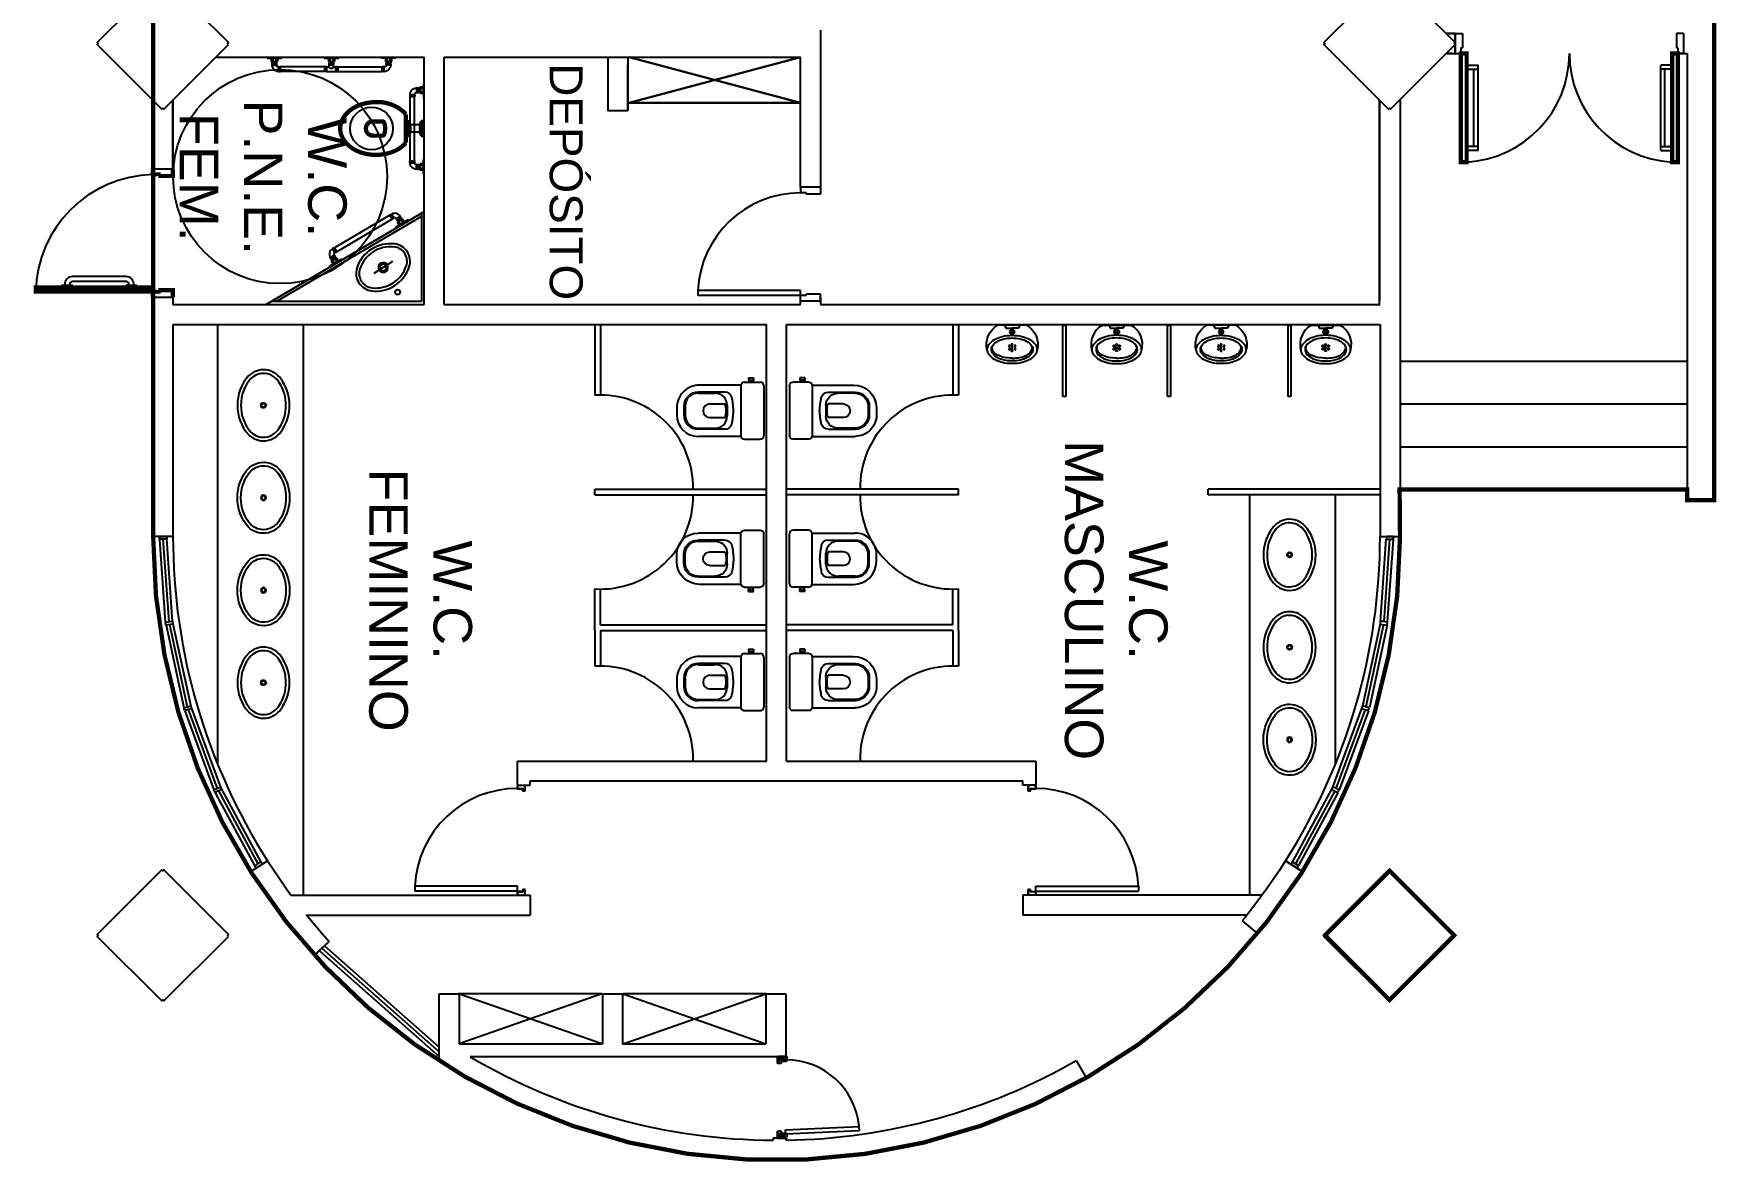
# Model space of a CAD drawing. Header units: metres. Extents: x -331 to 2982, y 362 to 2539.
# Drawn here: x 2868.69 to 2880.49, y 1325.24 to 1333.15 of the extents above; entities that cross this region are included whole.
import ezdxf

# ---------------------------------------------------------------- set-up
doc = ezdxf.new("R2010")
doc.units = ezdxf.units.M
doc.layers.get('0').update_dxf_attribs({"color": 251})
for name, color, linetype in [('Div', 251, 'Continuous'), ('Est', 251, 'Continuous'), ('Mob', 251, 'Continuous'), ('Pis', 251, 'Continuous')]:
    doc.layers.add(name, color=color, linetype=linetype)
doc.styles.add('ARIAL', font='arial.ttf')

# ---------------------------------------------------------------- blocks, each defined once
blk = doc.blocks.new('VOG13')
at = {"layer": 'Mob'}
for p, q in [((-23, -8.8), (-21.5, -8.8)), ((-23, -12.2), (-23, -8.8)), ((-21.5, -12.2), (-21.5, -8.8)), ((-21.5, -9), (-20, -9)), ((-20, -15), (-20, -4)), ((-17.5, -1.5), (17.5, -1.5)), ((20, -15), (20, -4)), ((-23, -12.2), (-21.5, -12.2)), ((-21.5, -12), (-20, -12)), ((-18, -17.4), (-18, -46.5)), ((-17.5, -17.5), (17.5, -17.5)), ((18, -17.4), (18, -47.5)), ((-13, -28.6), (-13, -35.9)), ((-4.8, -39.2), (-4.8, -28.6)), ((-3.8, -27.1), (3.8, -27.1)), ((4.8, -39.2), (4.8, -28.6)), ((13, -28.6), (13, -35.9)), ((-13, -35.9), (-13, -47.5)), ((-12.2, -47.6), (-12.2, -35.6)), ((12.2, -47.6), (12.2, -35.6)), ((13, -35.9), (13, -47.5)), ((-3.3, -56.6), (3.2, -56.6)), ((-3, -57.5), (3, -57.5)), ((-2, -62.5), (3, -62.5))]:
    blk.add_line(p, q, dxfattribs=at)
for centre, radius, start, end in [((-17.5, -4), 2.5, 90, 180), ((17.5, -4), 2.5, 0, 90), ((-17.5, -15), 2.5, 180, 270), ((5.6, -107.1), 84.6, 93.7724, 100.2788), ((-5.6, -107.1), 84.6, 79.7212, 86.2276), ((17.5, -15), 2.5, 270, 0), ((-7.8, -28.7), 5.19, 109.3784, 179.5279), ((-3.8, -35.6), 8.5, 90, 180), ((-0.9, -40.3), 12.4, 85.9075, 108.4979), ((0.9, -40.3), 12.4, 71.5021, 94.0925), ((3.8, -35.6), 8.5, 0, 90), ((7.8, -28.7), 5.19, 0.4721, 70.6216), ((-2, -46.5), 16, 180, 270), ((0, -39.2), 4.8, 180, 0), ((-3, -47.5), 10, 180, 270), ((-3.3, -47.6), 9, 180, 270), ((3, -47.5), 10, 270, 0), ((3, -47.5), 15, 270, 0), ((3.2, -47.6), 9, 270, 0)]:
    blk.add_arc(centre, radius, start, end, dxfattribs=at)
blk = doc.blocks.new('MIC01')
at = {"layer": 'Mob'}
for p, q in [((-10, 0), (10, 0)), ((-5.3, 0), (-4.5, -2.2)), ((5.3, 0), (4.5, -2.2)), ((-4.5, -2.2), (0, -2.2)), ((4.5, -2.2), (0, -2.2))]:
    blk.add_line(p, q, dxfattribs=at)
for points in [[(0, -7.1, 0.058109), (-7, -8, 0.07175), (-12.3, -10.1, 0.106494), (-16.3, -13.6, 0.158235), (-17.4, -17.1, 0.158235)], [(17.4, -17.1, 0.158235), (16.3, -13.6, 0.106494), (12.3, -10.1, 0.07175), (7, -8, 0.058109), (0, -7.1, 0.058109)], [(-17.4, -17.1, 0.158235), (-16.3, -20.6, 0.106494), (-12.3, -24.1, 0.07175), (-7, -26.2, 0.058109), (0, -27, 0.058109), (7, -26.2, 0.07175), (12.3, -24.1, 0.106494), (16.3, -20.6, 0.158235), (17.4, -17.1, 0.158235)], [(0, -23.1, -0.04416), (-5.4, -22.6, -0.058504), (-9.4, -21.4, -0.100522), (-12.6, -19.1, -0.041446), (-13.7, -17.2, -0.101301), (-14.1, -15.3, -0.003595), (-14.1, -15.1)], [(0, -23.1, 0.04416), (5.4, -22.6, 0.058504), (9.4, -21.4, 0.100522), (12.6, -19.1, 0.041446), (13.7, -17.2, 0.101301), (14.1, -15.3, 0.003595), (14.1, -15.1)]]:
    blk.add_lwpolyline(points, format="xyb", dxfattribs=at)
blk.add_lwpolyline([(0, -9, 0.056411), (-5.8, -9.7, 0.070161), (-10.3, -11.4, 0.106104), (-13.6, -14.3, 0.161988), (-14.5, -17.1, 0.161988), (-13.6, -19.9, 0.106104), (-10.3, -22.8, 0.070161), (-5.8, -24.5, 0.056411), (0, -25.1, 0.056411), (5.8, -24.5, 0.070161), (10.3, -22.8, 0.106104), (13.6, -19.9, 0.161988), (14.5, -17.1, 0.161988), (13.6, -14.3, 0.106104), (10.3, -11.4, 0.070161), (5.8, -9.7, 0.056411)], format="xyb", close=True, dxfattribs=at)
for centre, radius in [((0, -4.7), 1.76), ((0, -4.7), 0.844), ((-2, -14.6), 0.51), ((-2, -16.7), 0.51), ((0, -13.6), 0.51), ((0, -15.7), 0.51), ((0, -17.8), 0.51), ((2, -14.6), 0.51), ((2, -16.7), 0.51)]:
    blk.add_circle(centre, radius, dxfattribs=at)
for centre, start, end in [((-2.6, -13.5), 118.7979, 195.9069), ((2.6, -13.5), 344.0931, 61.2021)]:
    blk.add_arc(centre, 15.4, start, end, dxfattribs=at)
blk = doc.blocks.new('Cuba01_pl')
at = {"layer": 'Mob'}
for radius in [0.018, 0.013]:
    blk.add_circle((0, 0), radius, dxfattribs=at)
for centre, radius, start, end in [((-0.071, -0.03), 0.191, 120.725, 141.4841), ((-0.002, -0.124), 0.307, 89.5504, 122.7375), ((-0.002, -0.124), 0.282, 89.5504, 122.828), ((0.002, -0.124), 0.307, 57.2625, 90.4496), ((0.002, -0.124), 0.282, 57.172, 90.4496), ((0.071, -0.03), 0.191, 38.5159, 59.275), ((-0.097, 0.001), 0.152, 174.4524, 224.3819), ((-0.091, -0.004), 0.159, 144.5232, 173.1767), ((-0.091, -0.004), 0.134, 144.8047, 173.0573), ((-0.097, 0.001), 0.127, 174.578, 224.0021), ((-0.071, -0.03), 0.166, 120.5755, 141.2533), ((0.071, -0.03), 0.166, 38.7467, 59.4245), ((0.097, 0.001), 0.127, 315.9979, 5.422), ((0.091, -0.004), 0.134, 6.9427, 35.1953), ((0.097, 0.001), 0.152, 315.6181, 5.5476), ((0.091, -0.004), 0.159, 6.8233, 35.4768), ((-0.002, 0.123), 0.306, 228.3244, 270.4838), ((-0.002, 0.123), 0.281, 228.5041, 270.4838), ((0.002, 0.123), 0.281, 269.5162, 311.4959), ((0.002, 0.123), 0.306, 269.5162, 311.6756)]:
    blk.add_arc(centre, radius, start, end, dxfattribs=at)
blk = doc.blocks.new('W_BARRA_VASO_3ART2')
at = {"layer": 'Mob', "color": 0}
for p, q in [((0, 0), (0, -0.006)), ((0.103, 0), (0.103, -0.006)), ((0.4, 0), (0.4, -0.006)), ((0.503, 0), (0.503, -0.006)), ((0.8, 0), (0.8, -0.006)), ((0.903, 0), (0.903, -0.006)), ((0, -0.006), (0.103, -0.006)), ((0.03, -0.006), (0.03, -0.03)), ((0.03, -0.03), (0.073, -0.03)), ((0.035, -0.052), (0.035, -0.04)), ((0.035, -0.04), (0.068, -0.04)), ((0.068, -0.052), (0.035, -0.052)), ((0.035, -0.052), (0.036, -0.055)), ((0.036, -0.03), (0.036, -0.04)), ((0.036, -0.055), (0.067, -0.055)), ((0.041, -0.006), (0.041, -0.03)), ((0.062, -0.006), (0.062, -0.03)), ((0.067, -0.03), (0.067, -0.04)), ((0.068, -0.052), (0.067, -0.055)), ((0.068, -0.052), (0.068, -0.04)), ((0.073, -0.006), (0.073, -0.03)), ((0.083, -0.067), (0.081, -0.068)), ((0.081, -0.1), (0.081, -0.068)), ((0.083, -0.101), (0.081, -0.1)), ((0.083, -0.067), (0.083, -0.101)), ((0.083, -0.067), (0.095, -0.067)), ((0.083, -0.101), (0.095, -0.101)), ((0.095, -0.101), (0.095, -0.067)), ((0.405, -0.068), (0.095, -0.068)), ((0.405, -0.1), (0.095, -0.1)), ((0.503, -0.006), (0.4, -0.006)), ((0.405, -0.101), (0.405, -0.067)), ((0.417, -0.067), (0.405, -0.067)), ((0.417, -0.101), (0.405, -0.101)), ((0.417, -0.067), (0.417, -0.101)), ((0.417, -0.067), (0.42, -0.068)), ((0.417, -0.101), (0.42, -0.1)), ((0.42, -0.1), (0.42, -0.068)), ((0.436, -0.068), (0.42, -0.068)), ((0.483, -0.1), (0.42, -0.1)), ((0.43, -0.006), (0.43, -0.03)), ((0.473, -0.03), (0.43, -0.03)), ((0.435, -0.051), (0.435, -0.039)), ((0.468, -0.039), (0.435, -0.039)), ((0.435, -0.051), (0.436, -0.054)), ((0.435, -0.051), (0.468, -0.051)), ((0.436, -0.03), (0.436, -0.039)), ((0.467, -0.054), (0.436, -0.054)), ((0.436, -0.068), (0.436, -0.054)), ((0.441, -0.006), (0.441, -0.03)), ((0.462, -0.006), (0.462, -0.03)), ((0.467, -0.03), (0.467, -0.039)), ((0.468, -0.051), (0.467, -0.054)), ((0.467, -0.068), (0.467, -0.054)), ((0.483, -0.068), (0.467, -0.068)), ((0.468, -0.051), (0.468, -0.039)), ((0.473, -0.006), (0.473, -0.03)), ((0.486, -0.067), (0.483, -0.068)), ((0.483, -0.1), (0.483, -0.068)), ((0.486, -0.101), (0.483, -0.1)), ((0.486, -0.067), (0.486, -0.101)), ((0.486, -0.067), (0.498, -0.067)), ((0.486, -0.101), (0.498, -0.101)), ((0.498, -0.101), (0.498, -0.067)), ((0.498, -0.068), (0.808, -0.068)), ((0.498, -0.1), (0.808, -0.1)), ((0.903, -0.006), (0.8, -0.006)), ((0.808, -0.101), (0.808, -0.067)), ((0.82, -0.067), (0.808, -0.067)), ((0.82, -0.101), (0.808, -0.101)), ((0.82, -0.067), (0.82, -0.101)), ((0.82, -0.067), (0.822, -0.068)), ((0.82, -0.101), (0.822, -0.1)), ((0.822, -0.1), (0.822, -0.068)), ((0.83, -0.006), (0.83, -0.03)), ((0.873, -0.03), (0.83, -0.03)), ((0.868, -0.04), (0.835, -0.04)), ((0.835, -0.052), (0.835, -0.04)), ((0.835, -0.052), (0.868, -0.052)), ((0.835, -0.052), (0.836, -0.055)), ((0.836, -0.03), (0.836, -0.04)), ((0.867, -0.055), (0.836, -0.055)), ((0.841, -0.006), (0.841, -0.03)), ((0.862, -0.006), (0.862, -0.03)), ((0.867, -0.03), (0.867, -0.04)), ((0.868, -0.052), (0.867, -0.055)), ((0.868, -0.052), (0.868, -0.04)), ((0.873, -0.006), (0.873, -0.03))]:
    blk.add_line(p, q, dxfattribs=at)
for centre, radius, start, end in [((0.081, -0.055), 0.0453, 179.998, 270.002), ((0.081, -0.055), 0.0136, 179.5263, 270), ((0.452, -0.062), 0.0172, 202.6199, 337.3801), ((0.822, -0.055), 0.0136, 270, 0.4737), ((0.822, -0.055), 0.0453, 269.998, 0.002)]:
    blk.add_arc(centre, radius, start, end, dxfattribs=at)
blk = doc.blocks.new('DEF')
at = {"layer": 'Mob', "color": 0}
for p, q in [((0, 0.641), (0.006, 0.641)), ((0.006, 0.641), (0.006, 0.538)), ((0.006, 0.611), (0.03, 0.611)), ((0.006, 0.6), (0.03, 0.6)), ((0.03, 0.611), (0.03, 0.567)), ((0.03, 0.605), (0.04, 0.605)), ((0.04, 0.606), (0.04, 0.573)), ((0.052, 0.606), (0.04, 0.606)), ((0.052, 0.573), (0.052, 0.606)), ((0.052, 0.606), (0.055, 0.605)), ((0.055, 0.605), (0.055, 0.573)), ((0, 0.538), (0.006, 0.538)), ((0.006, 0.578), (0.03, 0.578)), ((0.006, 0.567), (0.03, 0.567)), ((0.03, 0.573), (0.04, 0.573)), ((0.052, 0.573), (0.04, 0.573)), ((0.052, 0.573), (0.055, 0.573)), ((0.067, 0.557), (0.068, 0.56)), ((0.067, 0.557), (0.101, 0.557)), ((0.067, 0.557), (0.067, 0.545)), ((0.101, 0.545), (0.067, 0.545)), ((0.1, 0.56), (0.068, 0.56)), ((0.068, 0.095), (0.068, 0.545)), ((0.101, 0.557), (0.1, 0.56)), ((0.1, 0.095), (0.1, 0.545)), ((0.101, 0.557), (0.101, 0.545)), ((0, 0.103), (0.006, 0.103)), ((0, 0), (0.006, 0)), ((0.006, 0), (0.006, 0.103)), ((0.006, 0.073), (0.03, 0.073)), ((0.006, 0.062), (0.03, 0.062)), ((0.006, 0.041), (0.03, 0.041)), ((0.006, 0.03), (0.03, 0.03)), ((0.03, 0.03), (0.03, 0.073)), ((0.03, 0.067), (0.04, 0.067)), ((0.03, 0.036), (0.04, 0.036)), ((0.052, 0.068), (0.04, 0.068)), ((0.04, 0.035), (0.04, 0.068)), ((0.052, 0.035), (0.04, 0.035)), ((0.052, 0.068), (0.052, 0.035)), ((0.052, 0.068), (0.055, 0.067)), ((0.052, 0.035), (0.055, 0.036)), ((0.055, 0.036), (0.055, 0.067)), ((0.101, 0.095), (0.067, 0.095)), ((0.067, 0.083), (0.067, 0.095)), ((0.067, 0.083), (0.101, 0.083)), ((0.067, 0.083), (0.068, 0.081)), ((0.1, 0.081), (0.068, 0.081)), ((0.101, 0.083), (0.1, 0.081)), ((0.101, 0.083), (0.101, 0.095))]:
    blk.add_line(p, q, dxfattribs=at)
for centre, radius, start, end in [((0.055, 0.56), 0.0453, 359.998, 90.002), ((0.055, 0.56), 0.0136, 0, 90.4737), ((0.055, 0.081), 0.0136, 269.5263, 0), ((0.055, 0.081), 0.0453, 269.998, 0.002)]:
    blk.add_arc(centre, radius, start, end, dxfattribs=at)
blk = doc.blocks.new('XR_BL2_AND_MON-REV15$0$P_M')
at = {"layer": 'Est'}
blk.add_lwpolyline([(0.46, -0.431), (0.453, -0.424), (0.46, -0.417), (0.007, 0.035), (0, 0.028), (-0.007, 0.035), (-0.46, -0.417), (-0.453, -0.424), (-0.46, -0.431), (-0.007, -0.884), (0, -0.877), (0.007, -0.884)], close=True, dxfattribs=at)

msp = doc.modelspace()

# ---------------------------------------------------------------- linework, layer by layer
at = {"lineweight": 0}
msp.add_lwpolyline([(2869.53, 1361.564), (2869.53, 1329.627, 1.000162), (2878.27, 1329.625), (2878.267, 1329.956), (2880.282, 1329.956), (2880.282, 1329.881), (2880.472, 1329.881), (2880.472, 1361.281), (2880.282, 1361.281), (2880.282, 1361.206), (2878.27, 1361.206, 1.0398), (2869.53, 1361.566, 0.005135)], format="xyb", close=True, dxfattribs=at)
msp.add_lwpolyline([(2878.197, 1326.378), (2878.65, 1326.831), (2878.197, 1327.283), (2877.745, 1326.831)], close=True, dxfattribs=at)
at = {"layer": 'Div', "lineweight": 0}
for p, q in [((2872.625, 1331.108), (2872.625, 1330.617)), ((2872.665, 1331.108), (2872.665, 1330.618)), ((2875.135, 1331.108), (2875.135, 1330.618)), ((2875.175, 1331.108), (2875.175, 1330.617)), ((2872.625, 1329.958), (2873.825, 1329.958)), ((2872.625, 1329.918), (2872.625, 1329.958)), ((2872.625, 1329.918), (2873.825, 1329.918)), ((2875.175, 1329.958), (2873.975, 1329.958)), ((2875.175, 1329.918), (2873.975, 1329.918)), ((2875.175, 1329.918), (2875.175, 1329.958)), ((2878.13, 1329.958), (2876.925, 1329.958)), ((2876.925, 1329.918), (2876.925, 1329.958)), ((2878.13, 1329.918), (2876.925, 1329.918)), ((2872.625, 1329.008), (2872.625, 1329.259)), ((2872.665, 1329.008), (2872.665, 1329.258)), ((2875.135, 1329.008), (2875.135, 1329.258)), ((2875.175, 1329.008), (2875.175, 1329.259)), ((2872.625, 1328.968), (2872.625, 1329.008)), ((2872.625, 1328.968), (2872.625, 1328.717)), ((2872.665, 1329.008), (2873.825, 1329.008)), ((2872.665, 1328.968), (2873.825, 1328.968)), ((2872.665, 1328.968), (2872.665, 1328.718)), ((2875.135, 1329.008), (2873.975, 1329.008)), ((2875.135, 1328.968), (2873.975, 1328.968)), ((2875.135, 1328.968), (2875.135, 1328.718)), ((2875.175, 1328.968), (2875.175, 1329.008)), ((2875.175, 1328.968), (2875.175, 1328.717))]:
    msp.add_line(p, q, dxfattribs=at)
at = {"layer": 'Pis'}
for p, q in [((2874.207, 1333.176), (2874.207, 1332.106)), ((2874.207, 1333.176), (2874.207, 1332.075)), ((2878.594, 1333.151), (2878.657, 1333.151)), ((2878.657, 1333.151), (2878.594, 1333.151)), ((2878.657, 1333.151), (2878.657, 1333.011)), ((2878.657, 1333.011), (2878.657, 1333.151)), ((2878.657, 1333.011), (2878.657, 1333.151)), ((2878.657, 1333.151), (2878.657, 1333.011)), ((2878.657, 1333.011), (2878.657, 1333.151)), ((2878.657, 1333.151), (2878.657, 1333.011)), ((2878.657, 1333.151), (2878.657, 1333.011)), ((2878.657, 1333.151), (2878.707, 1333.151)), ((2878.707, 1333.151), (2878.707, 1333.051)), ((2880.207, 1333.151), (2880.207, 1333.051)), ((2880.257, 1333.151), (2880.207, 1333.151)), ((2880.257, 1333.151), (2880.257, 1333.011)), ((2880.257, 1333.151), (2880.257, 1333.011)), ((2880.257, 1333.151), (2880.257, 1333.011)), ((2880.472, 1329.881), (2880.472, 1333.151)), ((2880.472, 1329.881), (2880.472, 1333.151)), ((2869.969, 1332.986), (2871.429, 1332.986)), ((2869.969, 1332.986), (2871.429, 1332.986)), ((2871.429, 1331.253), (2871.429, 1332.986)), ((2871.429, 1331.253), (2871.429, 1332.986)), ((2871.569, 1332.986), (2874.067, 1332.986)), ((2871.569, 1331.253), (2871.569, 1332.986)), ((2871.569, 1332.986), (2874.067, 1332.986)), ((2871.569, 1331.253), (2871.569, 1332.986)), ((2872.717, 1332.986), (2872.717, 1332.611)), ((2872.857, 1332.986), (2872.857, 1332.611)), ((2874.067, 1332.986), (2872.857, 1332.663)), ((2872.857, 1332.663), (2874.067, 1332.986)), ((2872.867, 1332.986), (2874.067, 1332.666)), ((2874.067, 1332.666), (2872.867, 1332.986)), ((2874.067, 1332.106), (2874.067, 1332.986)), ((2874.067, 1332.075), (2874.067, 1332.986)), ((2878.594, 1333.011), (2878.632, 1333.011)), ((2878.632, 1333.011), (2878.594, 1333.011)), ((2878.594, 1333.011), (2878.657, 1333.011)), ((2878.594, 1333.011), (2878.632, 1333.011)), ((2878.632, 1333.011), (2878.594, 1333.011)), ((2878.657, 1333.011), (2878.697, 1333.011)), ((2878.697, 1333.051), (2878.697, 1333.011)), ((2878.697, 1333.051), (2878.707, 1333.051)), ((2880.217, 1333.051), (2880.207, 1333.051)), ((2880.217, 1333.051), (2880.217, 1333.011)), ((2880.257, 1333.011), (2880.217, 1333.011)), ((2880.232, 1333.011), (2880.282, 1333.011)), ((2880.232, 1333.011), (2880.282, 1333.011)), ((2880.282, 1333.011), (2880.282, 1329.881)), ((2880.282, 1333.011), (2880.282, 1329.881)), ((2872.857, 1332.611), (2872.857, 1332.931)), ((2872.857, 1332.931), (2872.857, 1332.611)), ((2878.737, 1332.931), (2878.817, 1332.931)), ((2878.737, 1332.901), (2878.817, 1332.901)), ((2878.787, 1332.361), (2878.787, 1332.901)), ((2878.817, 1332.331), (2878.817, 1332.931)), ((2880.097, 1332.331), (2880.097, 1332.931)), ((2880.177, 1332.931), (2880.097, 1332.931)), ((2880.177, 1332.901), (2880.097, 1332.901)), ((2880.127, 1332.361), (2880.127, 1332.901)), ((2869.527, 1332.684), (2869.527, 1332.203)), ((2869.527, 1332.684), (2869.527, 1332.175)), ((2869.527, 1332.203), (2869.527, 1332.684)), ((2869.667, 1332.203), (2869.667, 1332.684)), ((2869.667, 1332.175), (2869.667, 1332.684)), ((2869.667, 1332.684), (2869.667, 1332.203)), ((2872.857, 1332.611), (2872.717, 1332.611)), ((2874.065, 1332.666), (2872.857, 1332.666)), ((2872.857, 1332.666), (2874.065, 1332.666)), ((2878.127, 1332.684), (2878.127, 1331.28)), ((2878.127, 1331.253), (2878.127, 1332.684)), ((2878.127, 1331.253), (2878.127, 1332.684)), ((2878.27, 1332.687), (2878.27, 1329.625)), ((2871.406, 1332.511), (2871.326, 1332.511)), ((2871.406, 1332.511), (2871.326, 1332.511)), ((2871.431, 1332.486), (2871.426, 1332.486)), ((2871.431, 1332.486), (2871.426, 1332.486)), ((2871.406, 1332.461), (2871.326, 1332.461)), ((2871.406, 1332.461), (2871.326, 1332.461)), ((2878.817, 1332.361), (2878.737, 1332.361)), ((2878.817, 1332.331), (2878.737, 1332.331)), ((2880.097, 1332.361), (2880.177, 1332.361)), ((2880.097, 1332.331), (2880.177, 1332.331)), ((2869.527, 1332.203), (2869.667, 1332.203)), ((2869.527, 1332.203), (2869.667, 1332.203)), ((2869.667, 1332.153), (2869.567, 1332.153)), ((2874.207, 1332.075), (2874.067, 1332.075)), ((2874.207, 1332.075), (2874.067, 1332.075)), ((2874.067, 1332.075), (2874.067, 1332.035)), ((2874.107, 1332.035), (2874.067, 1332.035)), ((2874.107, 1332.035), (2874.107, 1332.025)), ((2874.207, 1332.025), (2874.107, 1332.025)), ((2874.207, 1332.075), (2874.207, 1332.025)), ((2871.431, 1331.904), (2870.321, 1331.253)), ((2870.321, 1331.253), (2871.431, 1331.904)), ((2870.356, 1331.273), (2871.411, 1331.892)), ((2871.411, 1331.892), (2871.411, 1331.273)), ((2871.411, 1331.869), (2870.395, 1331.273)), ((2871.208, 1331.555), (2871.076, 1331.47)), ((2869.34, 1331.448), (2868.965, 1331.448)), ((2868.91, 1331.393), (2868.91, 1331.378)), ((2868.945, 1331.393), (2868.945, 1331.378)), ((2869.34, 1331.413), (2868.965, 1331.413)), ((2869.36, 1331.393), (2869.36, 1331.378)), ((2869.395, 1331.393), (2869.395, 1331.378)), ((2869.527, 1331.303), (2869.667, 1331.303)), ((2869.527, 1331.303), (2869.667, 1331.303)), ((2869.527, 1331.303), (2869.667, 1331.303)), ((2869.527, 1329.627), (2869.527, 1331.303)), ((2869.53, 1331.303), (2869.667, 1331.303)), ((2869.667, 1331.353), (2869.567, 1331.353)), ((2869.667, 1331.303), (2869.667, 1331.253)), ((2869.667, 1331.303), (2869.667, 1331.253)), ((2874.067, 1331.35), (2873.348, 1331.35)), ((2873.348, 1331.35), (2873.348, 1331.315)), ((2874.067, 1331.315), (2873.348, 1331.315)), ((2874.067, 1331.315), (2874.067, 1331.35)), ((2874.107, 1331.315), (2874.067, 1331.315)), ((2874.067, 1331.275), (2874.067, 1331.315)), ((2874.067, 1331.253), (2874.067, 1331.303)), ((2874.067, 1331.253), (2874.067, 1331.303)), ((2874.207, 1331.325), (2874.107, 1331.325)), ((2874.107, 1331.315), (2874.107, 1331.325)), ((2874.207, 1331.275), (2874.207, 1331.325)), ((2874.207, 1331.303), (2874.207, 1331.253)), ((2874.207, 1331.303), (2874.207, 1331.253)), ((2869.667, 1331.253), (2871.429, 1331.253)), ((2869.667, 1331.253), (2871.429, 1331.253)), ((2871.411, 1331.273), (2870.356, 1331.273)), ((2871.569, 1331.253), (2874.067, 1331.253)), ((2871.569, 1331.253), (2874.067, 1331.253)), ((2871.571, 1331.253), (2874.067, 1331.253)), ((2874.207, 1331.275), (2874.067, 1331.275)), ((2874.207, 1331.253), (2878.127, 1331.253)), ((2874.207, 1331.253), (2878.127, 1331.253)), ((2874.207, 1331.253), (2878.127, 1331.253)), ((2874.21, 1331.253), (2878.13, 1331.253)), ((2874.232, 1331.253), (2874.382, 1331.253)), ((2874.234, 1331.253), (2874.384, 1331.253)), ((2869.67, 1329.627), (2869.67, 1331.113)), ((2869.67, 1331.113), (2873.83, 1331.113)), ((2869.983, 1328.041), (2869.983, 1331.113)), ((2870.583, 1327.113), (2870.583, 1331.113)), ((2872.625, 1331.108), (2872.625, 1330.617)), ((2872.665, 1331.108), (2872.665, 1330.618)), ((2873.83, 1328.053), (2873.83, 1331.113)), ((2873.97, 1328.053), (2873.97, 1331.113)), ((2873.97, 1331.113), (2878.13, 1331.113)), ((2875.135, 1331.108), (2875.135, 1330.618)), ((2875.175, 1331.108), (2875.175, 1330.617)), ((2875.907, 1330.608), (2875.907, 1331.108)), ((2875.907, 1331.108), (2875.927, 1331.108)), ((2875.927, 1331.108), (2875.927, 1330.608)), ((2876.64, 1330.608), (2876.64, 1331.108)), ((2876.64, 1331.108), (2876.66, 1331.108)), ((2876.66, 1331.108), (2876.66, 1330.608)), ((2877.485, 1330.608), (2877.485, 1331.108)), ((2877.485, 1331.108), (2877.505, 1331.108)), ((2877.505, 1331.108), (2877.505, 1330.608)), ((2878.13, 1331.113), (2878.13, 1329.625)), ((2878.267, 1330.856), (2880.282, 1330.856)), ((2878.272, 1330.856), (2880.272, 1330.856)), ((2875.927, 1330.608), (2875.907, 1330.608)), ((2876.66, 1330.608), (2876.64, 1330.608)), ((2877.505, 1330.608), (2877.485, 1330.608)), ((2878.267, 1330.556), (2880.282, 1330.556)), ((2878.267, 1330.256), (2880.282, 1330.256)), ((2872.625, 1329.958), (2873.825, 1329.958)), ((2872.625, 1329.918), (2872.625, 1329.958)), ((2872.625, 1329.918), (2873.825, 1329.918)), ((2875.175, 1329.958), (2873.975, 1329.958)), ((2875.175, 1329.918), (2873.975, 1329.918)), ((2875.175, 1329.918), (2875.175, 1329.958)), ((2878.13, 1329.958), (2876.925, 1329.958)), ((2876.925, 1329.918), (2876.925, 1329.958)), ((2878.13, 1329.918), (2876.925, 1329.918)), ((2877.217, 1327.113), (2877.217, 1329.918)), ((2877.817, 1328.041), (2877.817, 1329.918)), ((2878.267, 1329.956), (2880.282, 1329.956)), ((2880.282, 1329.881), (2880.472, 1329.881)), ((2880.282, 1329.881), (2880.472, 1329.881)), ((2869.67, 1329.627), (2869.527, 1329.627)), ((2869.575, 1329.607), (2869.575, 1329.627)), ((2869.575, 1329.627), (2869.625, 1329.627)), ((2869.575, 1329.607), (2869.575, 1329.627)), ((2869.575, 1329.627), (2869.625, 1329.627)), ((2869.625, 1329.607), (2869.575, 1329.607)), ((2869.625, 1329.607), (2869.575, 1329.607)), ((2869.616, 1329.027), (2869.576, 1329.605)), ((2869.641, 1329.029), (2869.6, 1329.607)), ((2869.625, 1329.627), (2869.625, 1329.607)), ((2869.625, 1329.627), (2869.625, 1329.607)), ((2869.666, 1329.03), (2869.625, 1329.608)), ((2878.13, 1329.627), (2878.27, 1329.627)), ((2878.133, 1329.03), (2878.174, 1329.608)), ((2878.158, 1329.029), (2878.199, 1329.607)), ((2878.175, 1329.627), (2878.175, 1329.607)), ((2878.225, 1329.627), (2878.175, 1329.627)), ((2878.175, 1329.627), (2878.175, 1329.607)), ((2878.225, 1329.627), (2878.175, 1329.627)), ((2878.175, 1329.607), (2878.225, 1329.607)), ((2878.175, 1329.607), (2878.225, 1329.607)), ((2878.183, 1329.027), (2878.224, 1329.605)), ((2878.225, 1329.607), (2878.225, 1329.627)), ((2878.225, 1329.607), (2878.225, 1329.627)), ((2872.625, 1329.008), (2872.625, 1329.259)), ((2872.665, 1329.008), (2872.665, 1329.258)), ((2875.135, 1329.008), (2875.135, 1329.258)), ((2875.175, 1329.008), (2875.175, 1329.259)), ((2869.617, 1329.025), (2869.666, 1329.032)), ((2869.619, 1329.005), (2869.617, 1329.025)), ((2869.669, 1329.012), (2869.619, 1329.005)), ((2869.62, 1329.004), (2869.745, 1328.428)), ((2869.644, 1329.009), (2869.769, 1328.433)), ((2869.666, 1329.032), (2869.669, 1329.012)), ((2869.668, 1329.014), (2869.794, 1328.438)), ((2872.625, 1328.968), (2872.625, 1329.008)), ((2872.625, 1328.968), (2872.625, 1328.717)), ((2872.665, 1329.008), (2873.825, 1329.008)), ((2872.665, 1328.968), (2873.825, 1328.968)), ((2872.665, 1328.968), (2872.665, 1328.718)), ((2875.135, 1329.008), (2873.975, 1329.008)), ((2875.135, 1328.968), (2873.975, 1328.968)), ((2875.135, 1328.968), (2875.135, 1328.718)), ((2875.175, 1328.968), (2875.175, 1329.008)), ((2875.175, 1328.968), (2875.175, 1328.717)), ((2878.131, 1329.014), (2878.006, 1328.438)), ((2878.155, 1329.009), (2878.03, 1328.433)), ((2878.18, 1329.004), (2878.055, 1328.428)), ((2878.133, 1329.032), (2878.131, 1329.012)), ((2878.131, 1329.012), (2878.18, 1329.005)), ((2878.183, 1329.025), (2878.133, 1329.032)), ((2878.18, 1329.005), (2878.183, 1329.025)), ((2869.745, 1328.426), (2869.793, 1328.44)), ((2869.751, 1328.407), (2869.745, 1328.426)), ((2869.799, 1328.421), (2869.751, 1328.407)), ((2869.751, 1328.405), (2869.956, 1327.852)), ((2869.775, 1328.414), (2869.979, 1327.861)), ((2869.793, 1328.44), (2869.799, 1328.421)), ((2869.798, 1328.422), (2870.003, 1327.87)), ((2878.001, 1328.422), (2877.797, 1327.87)), ((2878.025, 1328.414), (2877.82, 1327.861)), ((2878.048, 1328.405), (2877.844, 1327.852)), ((2878.006, 1328.44), (2878.001, 1328.421)), ((2878.001, 1328.421), (2878.049, 1328.407)), ((2878.054, 1328.426), (2878.006, 1328.44)), ((2878.049, 1328.407), (2878.054, 1328.426)), ((2872.083, 1327.883), (2872.083, 1328.053)), ((2872.083, 1328.053), (2873.83, 1328.053)), ((2873.97, 1328.053), (2875.717, 1328.053)), ((2875.717, 1328.053), (2875.717, 1327.883)), ((2872.083, 1327.883), (2872.173, 1327.883)), ((2872.173, 1327.913), (2875.627, 1327.913)), ((2872.173, 1327.883), (2872.173, 1327.913)), ((2875.627, 1327.883), (2875.627, 1327.913)), ((2875.717, 1327.883), (2875.627, 1327.883)), ((2869.956, 1327.851), (2870.002, 1327.871)), ((2869.965, 1327.833), (2869.956, 1327.851)), ((2870.01, 1327.853), (2869.965, 1327.833)), ((2869.965, 1327.831), (2870.241, 1327.321)), ((2869.987, 1327.843), (2870.263, 1327.333)), ((2870.002, 1327.871), (2870.01, 1327.853)), ((2870.009, 1327.855), (2870.285, 1327.345)), ((2872.083, 1327.86), (2872.083, 1327.876)), ((2872.084, 1327.876), (2872.084, 1327.86)), ((2872.085, 1327.878), (2872.091, 1327.878)), ((2872.091, 1327.877), (2872.085, 1327.877)), ((2872.085, 1327.859), (2872.12, 1327.859)), ((2872.12, 1327.858), (2872.085, 1327.858)), ((2872.091, 1327.878), (2872.091, 1327.877)), ((2872.121, 1327.845), (2872.121, 1327.857)), ((2872.122, 1327.857), (2872.122, 1327.845)), ((2872.123, 1327.844), (2872.134, 1327.844)), ((2872.134, 1327.843), (2872.123, 1327.843)), ((2872.128, 1327.877), (2872.128, 1327.878)), ((2872.128, 1327.878), (2872.134, 1327.878)), ((2872.134, 1327.877), (2872.128, 1327.877)), ((2872.135, 1327.845), (2872.135, 1327.876)), ((2872.136, 1327.876), (2872.136, 1327.845)), ((2875.664, 1327.845), (2875.664, 1327.876)), ((2875.664, 1327.876), (2875.664, 1327.845)), ((2875.672, 1327.878), (2875.665, 1327.878)), ((2875.665, 1327.877), (2875.672, 1327.877)), ((2875.677, 1327.844), (2875.665, 1327.844)), ((2875.665, 1327.843), (2875.677, 1327.843)), ((2875.672, 1327.877), (2875.672, 1327.878)), ((2875.678, 1327.857), (2875.678, 1327.845)), ((2875.715, 1327.859), (2875.679, 1327.859)), ((2875.679, 1327.858), (2875.715, 1327.858)), ((2875.679, 1327.845), (2875.679, 1327.857)), ((2875.715, 1327.878), (2875.709, 1327.878)), ((2875.709, 1327.878), (2875.709, 1327.877)), ((2875.709, 1327.877), (2875.715, 1327.877)), ((2875.716, 1327.876), (2875.716, 1327.86)), ((2875.717, 1327.86), (2875.717, 1327.876)), ((2877.79, 1327.855), (2877.515, 1327.345)), ((2877.812, 1327.843), (2877.537, 1327.333)), ((2877.834, 1327.831), (2877.559, 1327.321)), ((2877.797, 1327.871), (2877.789, 1327.853)), ((2877.789, 1327.853), (2877.835, 1327.833)), ((2877.843, 1327.851), (2877.797, 1327.871)), ((2877.835, 1327.833), (2877.843, 1327.851)), ((2870.214, 1327.278), (2870.332, 1327.353)), ((2870.242, 1327.319), (2870.284, 1327.346)), ((2870.242, 1327.319), (2870.284, 1327.346)), ((2870.252, 1327.303), (2870.242, 1327.319)), ((2870.252, 1327.303), (2870.242, 1327.319)), ((2870.295, 1327.329), (2870.252, 1327.303)), ((2870.295, 1327.329), (2870.252, 1327.303)), ((2870.284, 1327.346), (2870.295, 1327.329)), ((2870.284, 1327.346), (2870.295, 1327.329)), ((2870.332, 1327.353), (2870.496, 1327.113)), ((2877.468, 1327.353), (2877.423, 1327.284)), ((2877.467, 1327.353), (2877.585, 1327.278)), ((2877.585, 1327.278), (2877.468, 1327.353)), ((2877.515, 1327.346), (2877.505, 1327.329)), ((2877.515, 1327.346), (2877.505, 1327.329)), ((2877.505, 1327.329), (2877.547, 1327.303)), ((2877.505, 1327.329), (2877.547, 1327.303)), ((2877.558, 1327.319), (2877.515, 1327.346)), ((2877.558, 1327.319), (2877.515, 1327.346)), ((2877.547, 1327.303), (2877.558, 1327.319)), ((2877.547, 1327.303), (2877.558, 1327.319)), ((2870.344, 1327.086), (2870.214, 1327.278)), ((2872.083, 1327.176), (2871.364, 1327.176)), ((2871.364, 1327.176), (2871.364, 1327.141)), ((2872.083, 1327.141), (2872.083, 1327.176)), ((2875.717, 1327.176), (2876.436, 1327.176)), ((2875.717, 1327.141), (2875.717, 1327.176)), ((2876.436, 1327.176), (2876.436, 1327.141)), ((2877.423, 1327.284), (2877.338, 1327.161)), ((2877.511, 1327.164), (2877.585, 1327.278)), ((2870.496, 1327.113), (2872.173, 1327.113)), ((2872.083, 1327.141), (2871.364, 1327.141)), ((2872.083, 1327.136), (2872.083, 1327.12)), ((2872.084, 1327.12), (2872.084, 1327.136)), ((2872.12, 1327.138), (2872.085, 1327.138)), ((2872.085, 1327.137), (2872.12, 1327.137)), ((2872.091, 1327.119), (2872.085, 1327.119)), ((2872.085, 1327.118), (2872.091, 1327.118)), ((2872.091, 1327.118), (2872.091, 1327.119)), ((2872.121, 1327.151), (2872.121, 1327.139)), ((2872.122, 1327.139), (2872.122, 1327.151)), ((2872.134, 1327.153), (2872.123, 1327.153)), ((2872.123, 1327.152), (2872.134, 1327.152)), ((2872.134, 1327.119), (2872.128, 1327.119)), ((2872.128, 1327.119), (2872.128, 1327.118)), ((2872.128, 1327.118), (2872.134, 1327.118)), ((2872.135, 1327.151), (2872.135, 1327.12)), ((2872.136, 1327.12), (2872.136, 1327.151)), ((2872.173, 1327.113), (2872.173, 1326.973)), ((2877.303, 1327.113), (2875.627, 1327.113)), ((2875.627, 1327.113), (2875.627, 1326.973)), ((2875.664, 1327.151), (2875.664, 1327.12)), ((2875.664, 1327.12), (2875.664, 1327.151)), ((2875.665, 1327.153), (2875.677, 1327.153)), ((2875.677, 1327.152), (2875.665, 1327.152)), ((2875.665, 1327.119), (2875.672, 1327.119)), ((2875.672, 1327.118), (2875.665, 1327.118)), ((2875.672, 1327.119), (2875.672, 1327.118)), ((2875.678, 1327.139), (2875.678, 1327.151)), ((2875.679, 1327.151), (2875.679, 1327.139)), ((2875.679, 1327.138), (2875.715, 1327.138)), ((2875.715, 1327.137), (2875.679, 1327.137)), ((2875.709, 1327.118), (2875.709, 1327.119)), ((2875.709, 1327.119), (2875.715, 1327.119)), ((2875.715, 1327.118), (2875.709, 1327.118)), ((2875.716, 1327.12), (2875.716, 1327.136)), ((2875.717, 1327.141), (2876.436, 1327.141)), ((2875.717, 1327.136), (2875.717, 1327.12)), ((2877.338, 1327.161), (2877.259, 1327.054)), ((2870.602, 1326.977), (2870.712, 1326.846)), ((2870.607, 1326.973), (2872.173, 1326.973)), ((2877.195, 1326.973), (2875.627, 1326.973)), ((2877.181, 1326.954), (2877.163, 1326.933)), ((2877.259, 1327.054), (2877.181, 1326.954)), ((2870.712, 1326.846), (2870.764, 1326.788)), ((2877.163, 1326.933), (2877.271, 1326.844)), ((2877.271, 1326.844), (2877.316, 1326.899)), ((2870.764, 1326.788), (2870.661, 1326.693)), ((2870.696, 1326.722), (2871.535, 1325.982)), ((2870.713, 1326.741), (2871.535, 1326.015)), ((2870.729, 1326.759), (2871.535, 1326.048)), ((2871.535, 1326.421), (2871.675, 1326.421)), ((2871.535, 1325.95), (2871.535, 1326.421)), ((2872.675, 1326.071), (2871.67, 1326.421)), ((2872.675, 1326.421), (2871.67, 1326.421)), ((2872.675, 1326.421), (2871.675, 1326.071)), ((2871.675, 1326.421), (2871.675, 1326.071)), ((2872.68, 1326.421), (2872.82, 1326.421)), ((2872.68, 1326.421), (2872.68, 1326.071)), ((2872.82, 1326.421), (2872.82, 1326.071)), ((2872.825, 1326.421), (2873.825, 1326.071)), ((2872.825, 1326.071), (2873.825, 1326.421)), ((2873.83, 1326.421), (2872.825, 1326.421)), ((2873.825, 1326.421), (2873.965, 1326.421)), ((2873.825, 1326.421), (2873.825, 1326.071)), ((2873.965, 1326.421), (2873.965, 1325.981)), ((2871.675, 1326.071), (2872.68, 1326.071)), ((2872.82, 1326.071), (2873.825, 1326.071)), ((2871.752, 1325.981), (2873.965, 1325.981)), ((2876.001, 1325.954), (2876.07, 1325.832)), ((2873.875, 1325.411), (2873.875, 1325.395)), ((2873.875, 1325.411), (2873.965, 1325.411)), ((2873.962, 1325.468), (2874.477, 1325.492)), ((2873.963, 1325.438), (2873.962, 1325.468)), ((2874.478, 1325.462), (2873.963, 1325.438)), ((2873.965, 1325.411), (2873.965, 1325.395)), ((2874.477, 1325.492), (2874.478, 1325.462))]:
    msp.add_line(p, q, dxfattribs=at)
at = {"layer": 'Pis', "const_width": 0.03}
for points in [[(2869.53, 1361.564), (2869.53, 1329.627, 1.000162), (2878.27, 1329.625), (2878.267, 1329.956), (2880.282, 1329.956), (2880.282, 1329.881), (2880.472, 1329.881), (2880.472, 1361.281), (2880.282, 1361.281), (2880.282, 1361.206), (2878.27, 1361.206, 1.0398), (2869.53, 1361.566, 0.005135)], [(2871.301, 1332.386), (2871.301, 1332.586, 0.056984), (2871.268, 1332.617, 0.085116), (2871.182, 1332.66, 0.090221), (2871.091, 1332.671, 0.074494), (2870.993, 1332.656, 0.085116), (2870.915, 1332.617, 0.106255), (2870.859, 1332.554, 0.128271), (2870.841, 1332.486, 0.128271), (2870.859, 1332.418, 0.106255), (2870.915, 1332.355, 0.085116), (2870.993, 1332.316, 0.074494), (2871.091, 1332.301, 0.074494), (2871.19, 1332.316, 0.085116), (2871.268, 1332.355, 0.056984)], [(2871.301, 1332.386), (2871.301, 1332.586, 0.056984), (2871.268, 1332.617, 0.085116), (2871.182, 1332.66, 0.090221), (2871.091, 1332.671, 0.074494), (2870.993, 1332.656, 0.085116), (2870.915, 1332.617, 0.106255), (2870.859, 1332.554, 0.128271), (2870.841, 1332.486, 0.128271), (2870.859, 1332.418, 0.106255), (2870.915, 1332.355, 0.085116), (2870.993, 1332.316, 0.074494), (2871.091, 1332.301, 0.074494), (2871.19, 1332.316, 0.085116), (2871.268, 1332.355, 0.056984)], [(2871.136, 1332.436, 0.326276), (2871.15, 1332.446, 0.155871), (2871.15, 1332.525, 0.326276), (2871.136, 1332.536), (2871.071, 1332.536, 1), (2871.071, 1332.436)], [(2871.136, 1332.436, 0.326276), (2871.15, 1332.446, 0.155871), (2871.15, 1332.525, 0.326276), (2871.136, 1332.536), (2871.071, 1332.536, 1), (2871.071, 1332.436)], [(2873.912, 1325.942, 0.414214), (2873.913, 1325.941), (2873.925, 1325.941, 0.414214), (2873.927, 1325.942), (2873.927, 1325.955, -0.414214), (2873.928, 1325.956), (2873.963, 1325.956, 0.414214), (2873.965, 1325.957), (2873.965, 1325.974, 0.414214), (2873.963, 1325.976), (2873.913, 1325.976, 0.414214), (2873.912, 1325.974)], [(2873.912, 1325.449, -0.414214), (2873.913, 1325.451), (2873.925, 1325.451, -0.414214), (2873.927, 1325.449), (2873.927, 1325.437, 0.414214), (2873.928, 1325.436), (2873.963, 1325.436, -0.414214), (2873.965, 1325.434), (2873.965, 1325.417, -0.414214), (2873.963, 1325.416), (2873.913, 1325.416, -0.414214), (2873.912, 1325.417)]]:
    msp.add_lwpolyline(points, format="xyb", close=True, dxfattribs=at)
for points in [[(2880.462, 1333.151), (2880.472, 1333.151)], [(2869.527, 1332.203), (2869.527, 1332.163)], [(2869.567, 1332.153), (2869.567, 1332.163), (2869.527, 1332.163)], [(2869.567, 1332.153), (2869.667, 1332.153), (2869.667, 1332.203)], [(2869.567, 1331.353), (2869.567, 1331.343), (2869.527, 1331.343)], [(2869.527, 1331.303), (2869.527, 1331.343)], [(2869.567, 1331.353), (2869.667, 1331.353), (2869.667, 1331.303)]]:
    msp.add_lwpolyline(points, dxfattribs=at)
for points in [[(2878.737, 1333.011), (2878.697, 1333.011), (2878.697, 1332.251), (2878.737, 1332.251)], [(2880.177, 1333.011), (2880.217, 1333.011), (2880.217, 1332.251), (2880.177, 1332.251)], [(2869.527, 1331.343), (2869.527, 1331.373), (2868.707, 1331.373), (2868.707, 1331.343)], [(2868.902, 1331.378), (2868.902, 1331.373), (2868.952, 1331.373), (2868.952, 1331.378)], [(2869.402, 1331.378), (2869.402, 1331.373), (2869.352, 1331.373), (2869.352, 1331.378)], [(2878.197, 1326.378), (2878.65, 1326.831), (2878.197, 1327.283), (2877.745, 1326.831)]]:
    msp.add_lwpolyline(points, close=True, dxfattribs=at)
for points in [[(2871.301, 1332.436, 0.414483), (2871.326, 1332.461), (2871.326, 1332.511, 0.414214), (2871.301, 1332.536)], [(2871.301, 1332.436, 0.414483), (2871.326, 1332.461), (2871.326, 1332.511, 0.414214), (2871.301, 1332.536)], [(2871.431, 1332.536, 0.414214), (2871.406, 1332.511), (2871.406, 1332.461, 0.414483), (2871.431, 1332.436)], [(2871.431, 1332.536, 0.414214), (2871.406, 1332.511), (2871.406, 1332.461, 0.414483), (2871.431, 1332.436)]]:
    msp.add_lwpolyline(points, format="xyb", dxfattribs=at)
at = {"layer": 'Pis'}
for centre, radius in [((2870.42, 1332.149), 0.75), ((2871.061, 1332.486), 0.15), ((2871.061, 1332.486), 0.15), ((2871.244, 1331.339), 0.0175)]:
    msp.add_circle(centre, radius, dxfattribs=at)
for centre, radius, start, end in [((2878.695, 1333.012), 0.762, 273.1539, 359.9424), ((2880.219, 1333.012), 0.762, 180.0576, 266.8461), ((2869.543, 1331.327), 0.836, 91.0931, 178.9069), ((2874.067, 1331.315), 0.72, 90, 177.2137), ((2871.193, 1331.432), 0.247, 83.1076, 162.095), ((2871.193, 1331.432), 0.225, 83.1133, 162.1006), ((2871.208, 1331.555), 0.102, 342.03, 83.198), ((2871.208, 1331.555), 0.123, 342.0298, 83.1728), ((2871.142, 1331.512), 0.0336, 32.6013, 272.6017), ((2868.965, 1331.393), 0.055, 90, 180), ((2869.34, 1331.393), 0.055, 0, 90), ((2871.076, 1331.47), 0.123, 162.0533, 263.0661), ((2871.076, 1331.47), 0.102, 162.0509, 263.064), ((2871.09, 1331.593), 0.247, 263.0662, 342.095), ((2871.09, 1331.593), 0.225, 263.0682, 342.095), ((2871.142, 1331.512), 0.0227, 122.6013, 302.6013), ((2871.142, 1331.512), 0.0227, 302.6013, 122.6013), ((2871.142, 1331.512), 0.0336, 272.6017, 32.6013), ((2868.965, 1331.393), 0.02, 90, 180), ((2869.34, 1331.393), 0.02, 0, 90), ((2872.665, 1329.968), 0.65, 359.1185, 93.5281), ((2875.135, 1329.968), 0.65, 86.4719, 180.8815), ((2872.665, 1329.908), 0.65, 266.4719, 0.8815), ((2875.135, 1329.908), 0.65, 179.1185, 273.5281), ((2873.92, 1329.637), 4.393, 180.1364, 212.4794), ((2873.9, 1329.627), 4.231, 180.001, 212.5035), ((2873.899, 1329.627), 4.231, 327.4965, 359.999), ((2873.908, 1329.624), 4.361, 327.4621, 0.0345), ((2872.665, 1328.068), 0.65, 359.1185, 93.5281), ((2875.135, 1328.068), 0.65, 86.4719, 180.8815), ((2872.083, 1327.141), 0.72, 90, 177.2137), ((2872.085, 1327.876), 0.0016, 90, 180), ((2872.085, 1327.86), 0.0016, 180, 270), ((2872.085, 1327.876), 0.0008, 90, 180), ((2872.085, 1327.86), 0.0008, 180, 270), ((2872.12, 1327.857), 0.0016, 0, 90), ((2872.12, 1327.857), 0.0008, 0, 90), ((2872.123, 1327.845), 0.0016, 180, 270), ((2872.123, 1327.845), 0.0008, 180, 270), ((2872.134, 1327.876), 0.0016, 0, 90), ((2872.134, 1327.876), 0.0008, 0, 90), ((2872.134, 1327.845), 0.0016, 270, 360), ((2872.134, 1327.845), 0.0008, 270, 360), ((2875.665, 1327.876), 0.0016, 90, 180), ((2875.665, 1327.876), 0.0008, 90, 180), ((2875.665, 1327.845), 0.0016, 180, 270), ((2875.665, 1327.845), 0.0008, 180, 270), ((2875.677, 1327.845), 0.0016, 270, 360), ((2875.677, 1327.845), 0.0008, 270, 360), ((2875.679, 1327.857), 0.0016, 90, 180), ((2875.679, 1327.857), 0.0008, 90, 180), ((2875.715, 1327.876), 0.0016, 0, 90), ((2875.715, 1327.876), 0.0008, 360, 90), ((2875.715, 1327.86), 0.0016, 270, 360), ((2875.715, 1327.86), 0.0008, 270, 0), ((2875.717, 1327.141), 0.72, 2.7863, 90), ((2873.808, 1329.56), 4.257, 212.4162, 222.335), ((2873.836, 1329.665), 4.445, 320.6018, 327.5191), ((2872.085, 1327.136), 0.0016, 90, 180), ((2872.085, 1327.12), 0.0016, 180, 270), ((2872.085, 1327.136), 0.0008, 90, 180), ((2872.085, 1327.12), 0.0008, 180, 270), ((2872.12, 1327.139), 0.0008, 270, 360), ((2872.12, 1327.139), 0.0016, 270, 360), ((2872.123, 1327.151), 0.0016, 90, 180), ((2872.123, 1327.151), 0.0008, 90, 180), ((2872.134, 1327.151), 0.0016, 0, 90), ((2872.134, 1327.151), 0.0008, 0, 90), ((2872.134, 1327.12), 0.0008, 270, 360), ((2872.134, 1327.12), 0.0016, 270, 360), ((2875.665, 1327.151), 0.0016, 90, 180), ((2875.665, 1327.151), 0.0008, 90, 180), ((2875.665, 1327.12), 0.0008, 180, 270), ((2875.665, 1327.12), 0.0016, 180, 270), ((2875.677, 1327.151), 0.0016, 0, 90), ((2875.677, 1327.151), 0.0008, 0, 90), ((2875.679, 1327.139), 0.0016, 180, 270), ((2875.679, 1327.139), 0.0008, 180, 270), ((2875.715, 1327.136), 0.0016, 0, 90), ((2875.715, 1327.136), 0.0008, 360, 90), ((2875.715, 1327.12), 0.0016, 270, 360), ((2875.715, 1327.12), 0.0008, 270, 0), ((2856.389, 1342.268), 21.125, 312.5001, 312.8803), ((2873.9, 1329.625), 4.37, 237.2355, 299.7794), ((2873.9, 1329.625), 4.23, 239.4917, 269.6615), ((2873.968, 1325.446), 0.512, 5.1186, 90.315), ((2873.9, 1329.625), 4.23, 270.8806, 299.7794)]:
    msp.add_arc(centre, radius, start, end, dxfattribs=at)

# ---------------------------------------------------------------- block references
for p in [(2869.597, 1333.505), (2878.197, 1333.505), (2869.597, 1327.255), (2878.197, 1327.255)]:
    msp.add_blockref('XR_BL2_AND_MON-REV15$0$P_M', p, dxfattribs=at)
at = {"layer": 'Pis', "xscale": -1}
for name, p in [('W_BARRA_VASO_3ART2', (2871.231, 1332.986)), ('W_BARRA_VASO_3ART2', (2871.231, 1332.986)), ('DEF', (2871.431, 1332.165))]:
    msp.add_blockref(name, p, dxfattribs=at)
at = {"layer": 'Pis'}
for name, p, rotation in [('DEF', (2871.321, 1331.84), 120.4102562648636), ('Cuba01_pl', (2870.303, 1330.546), 270), ('Cuba01_pl', (2877.496, 1329.498), 89.99999999999999), ('Cuba01_pl', (2877.496, 1328.85), 89.99999999999999), ('Cuba01_pl', (2870.303, 1328.602), 270)]:
    msp.add_blockref(name, p, dxfattribs=dict(at, rotation=rotation))
for p, xscale, yscale, zscale in [((2875.551, 1331.108), -0.01000000000021828, 0.009999999999763531, 0.009999999999990905), ((2876.284, 1331.108), 0.01000000000021828, 0.01000000000021828, 0.01000000000021828), ((2877.016, 1331.108), -0.01000000000021828, 0.009999999999763531, 0.009999999999990905), ((2877.749, 1331.108), 0.01000000000021828, 0.01000000000021828, 0.01000000000021828)]:
    msp.add_blockref('MIC01', p, dxfattribs=dict(at, xscale=xscale, yscale=yscale, zscale=zscale))
at = {"layer": 'Pis', "extrusion": (0, 0, -1), "yscale": 0.01000000000021828}
for p, xscale, zscale, rotation in [((-2873.825, 1330.508), -0.01000000000021828, -0.01000000000021828, 90.00000000000001), ((-2873.975, 1330.508), 0.01000000000021828, -0.009999999999990905, 270), ((-2873.825, 1329.471), 0.01000000000021828, -0.009999999999990905, 90.00000000000001), ((-2873.975, 1329.471), -0.01000000000021828, -0.01000000000021828, 270), ((-2873.825, 1328.606), -0.01000000000021828, -0.01000000000021828, 90.00000000000001), ((-2873.975, 1328.606), 0.01000000000021828, -0.009999999999990905, 270)]:
    msp.add_blockref('VOG13', p, dxfattribs=dict(at, xscale=xscale, zscale=zscale, rotation=rotation))
at = {"layer": 'Pis', "xscale": -1}
for p, rotation in [((2870.303, 1329.898), 270), ((2870.303, 1329.25), 270), ((2877.496, 1328.202), 89.99999999999997)]:
    msp.add_blockref('Cuba01_pl', p, dxfattribs=dict(at, rotation=rotation))

# ---------------------------------------------------------------- texts
at = {"layer": 'Pis', "width": 2.2626, "attachment_point": 8, "rotation": 270, "style": 'ARIAL'}
for s, insert, char_height in [('DEPÓSITO', (2872.307, 1332.113), 0.23), ('W.C.\\PP.N.E.\\PFEM.', (2869.716, 1332.144), 0.27), ('W.C.\\PMASCULINO', (2875.917, 1329.18), 0.27), ('W.C.\\PFEMININO', (2871.041, 1329.18), 0.27)]:
    msp.add_mtext(s, dxfattribs=dict(at, insert=insert, char_height=char_height))

doc.saveas('drawing.dxf')
